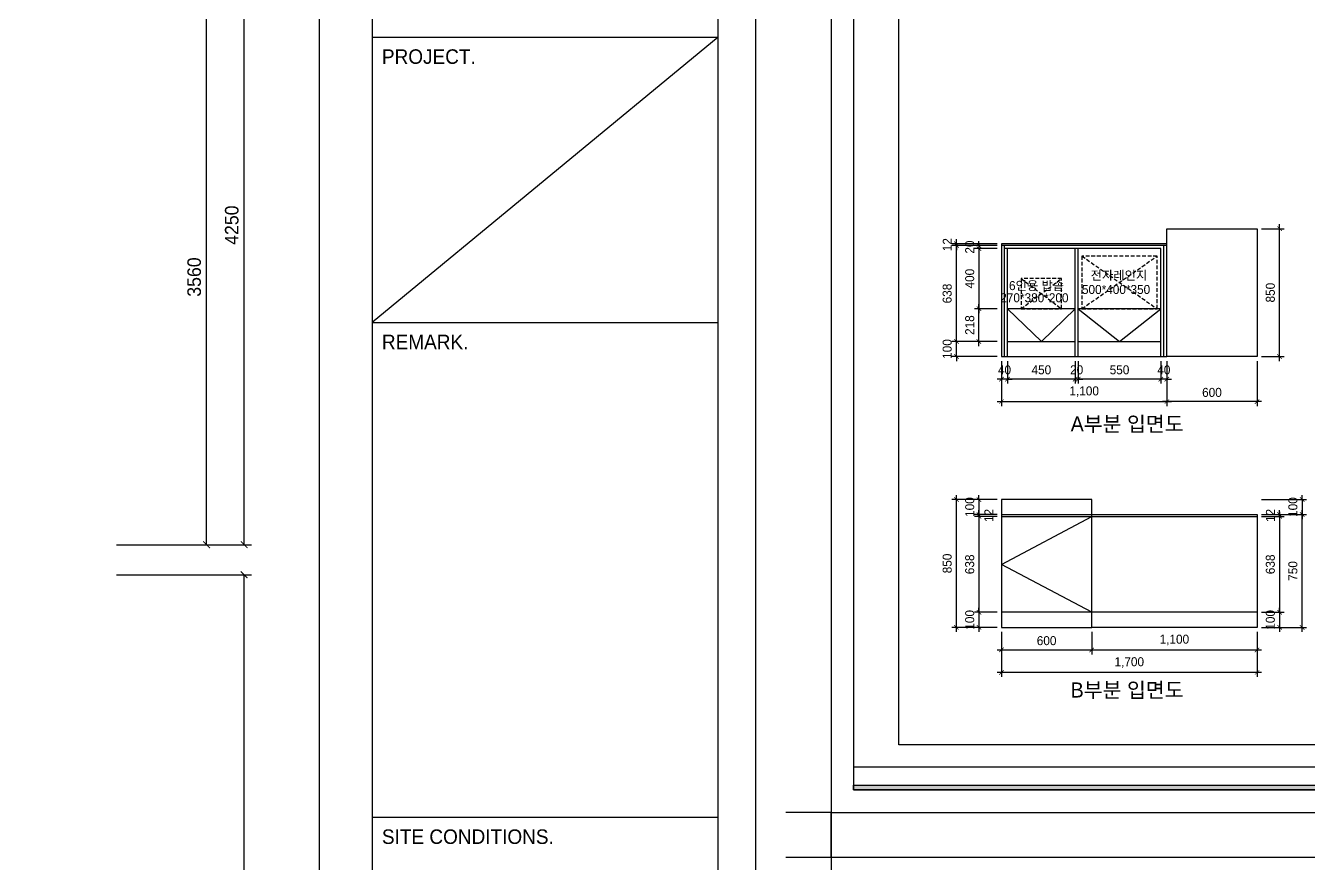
# Model space of a CAD drawing. Header units: inches. Extents: x 69359 to 144970, y -4972 to 56514.
# Drawn here: x 113811 to 122345, y 28142 to 33712 of the extents above; entities that cross this region are included whole.
import ezdxf
from ezdxf.enums import TextEntityAlignment as Align

# ---------------------------------------------------------------- set-up
doc = ezdxf.new("R2010")
doc.units = ezdxf.units.IN
doc.header["$LTSCALE"] = 50
doc.header["$MEASUREMENT"] = 0
doc.linetypes.add('DASHED', pattern=[0.75, 0.5, -0.25])
for name, color, linetype in [('0-ELC TEXT', 7, 'Continuous'), ('06-FUR', 6, 'Continuous'), ('07-DIM', 5, 'Continuous'), ('07-DIM WAL', 5, 'Continuous'), ('FORM(YOURNAME)-1', 1, 'Continuous'), ('FORM(YOURNAME)-11', 1, 'Continuous'), ('FUR', 8, 'DASHED')]:
    doc.layers.add(name, color=color, linetype=linetype)
doc.styles.add('HY 울릉도 L', font='')
doc.styles.add('YOURNAME', font='HY울릉도M.TTF')
doc.styles.add('코레일둥고', font='Korail_Round_Gothic_Medium.ttf')
doc.styles.get('HY 울릉도 L').set_extended_font_data('HY울릉도L')
doc.dimstyles.new('30', dxfattribs={"dimscale": 30, "dimtxt": 2, "dimasz": 1, "dimexe": 1, "dimexo": 1, "dimgap": 1, "dimtad": 1, "dimdec": 0, "dimrnd": 0.05, "dimdsep": 46, "dimlunit": 6, "dimtxsty": 'HY 울릉도 L', "dimblk": 'ARCHTICK', "dimcen": 2.5, "dimdle": 1, "dimclrd": 133, "dimclre": 133, "dimclrt": 30, "dimadec": 0, "dimazin": 0, "dimtfac": 1, "dimtdec": 0, "dimtix": 1, "dimtmove": 2, "dimatfit": 3, "dimldrblk": 'ARCHTICK', "dimfxl": 1, "dimlwd": -1, "dimlwe": -1, "dimarcsym": 0})
doc.dimstyles.new('YOURNAME-50', dxfattribs={"dimscale": 50, "dimtxt": 1.8, "dimasz": 0.9, "dimexe": 1, "dimexo": 3, "dimgap": 0.7, "dimtad": 1, "dimdec": 0, "dimzin": 0, "dimdsep": 46, "dimtxsty": 'YOURNAME', "dimblk": 'ARCHTICK', "dimcen": 0, "dimclrd": 1, "dimclre": 1, "dimclrt": 7, "dimadec": 0, "dimazin": 0, "dimtfac": 1, "dimtdec": 0, "dimtix": 1, "dimtmove": 2, "dimatfit": 3, "dimldrblk": 'ARCHTICK', "dimfxl": 1, "dimtolj": 1, "dimtzin": 0, "dimarcsym": 0})

# ---------------------------------------------------------------- blocks, each defined once
blk = doc.blocks.new('FORM-ELEVATION')
at = {"layer": 'FORM(YOURNAME)-11'}
h = blk.add_hatch(color=256, dxfattribs=at)
h.dxf.hatch_style = 1
h.paths.add_polyline_path([(-10309, 35708), (71691, 35708), (71691, 35508), (-10309, 35508)])
h.paths.add_polyline_path([(-10309, -21492), (71691, -21492), (71691, -21692), (-10309, -21692)])
at = {"layer": 'Defpoints', "color": 158}
for p, q in [((62481, 35508), (62481, -21492)), ((71691, 21686), (62481, 14097)), ((62481, -20692), (-10309, -20692))]:
    blk.add_line(p, q, dxfattribs=at)
at = {"layer": 'Defpoints', "color": 1}
for points in [[(-11309, 38708), (-11309, 36708), (-13309, 36708)], [(-11309, -24692), (-11309, -22692), (-13309, -22692)]]:
    blk.add_lwpolyline(points, dxfattribs=at)
at = {"layer": 'Defpoints', "color": 158}
for points in [[(-10309, -21692), (71691, -21692), (71691, 35708), (-10309, 35708)], [(-8309, 33708), (61071, 33708), (61071, -19692), (-8309, -19692)]]:
    blk.add_lwpolyline(points, close=True, dxfattribs=at)
at = {"layer": 'FORM(YOURNAME)-11', "color": 14}
for p, q in [((62481, 21686), (71691, 21686)), ((62481, 14097), (71691, 14097)), ((62481, 937), (71691, 937))]:
    blk.add_line(p, q, dxfattribs=at)
at = {"layer": 'FORM(YOURNAME)-11', "color": 250}
blk.add_lwpolyline([(-11309, -22692), (72691, -22692), (72691, 36708), (-11309, 36708)], close=True, dxfattribs=at)
at = {"layer": 'FORM(YOURNAME)-11'}
blk.add_lwpolyline([(-10309, -21492), (71691, -21492), (71691, -21692), (-10309, -21692)], close=True, dxfattribs=at)
at = {"layer": 'FORM(YOURNAME)-11', "color": 14, "style": 'YOURNAME'}
for s, height, p in [('PROJECT.', 386.1, (62739, 21172)), ('REMARK.', 386.1, (62739, 13582)), ('SITE CONDITIONS.', 386.14, (62739, 422))]:
    blk.add_text(s, height=height, dxfattribs=at).set_placement(p, align=Align.MIDDLE_LEFT)
at = {"layer": 'FORM(YOURNAME)-11', "color": 3, "style": 'YOURNAME'}
for tag, height, p in [('1', 450, (71041, -1219)), ('2', 450, (71041, -1863)), ('3', 450, (71041, -3150)), ('4', 450, (71041, -5081)), ('5', 515, (71041, -7398)), ('6', 515, (71041, -9650)), ('7', 515, (71041, -11903)), ('8', 515, (71041, -14155)), ('9', 515, (71041, -16408)), ('10', 515, (66791, -18596)), ('11', 515, (71041, -18660)), ('12', 515, (66791, -20848)), ('13', 515, (71041, -20848))]:
    blk.add_attdef(tag, text='', height=height, dxfattribs=at).set_placement(p, align=Align.MIDDLE_RIGHT)
blk = doc.blocks.new('_ArchTick')
at = {"color": 0, "linetype": 'ByBlock', "const_width": 0.15}
blk.add_lwpolyline([(-0.5, -0.5), (0.5, 0.5)], dxfattribs=at)
blk = doc.blocks.new('*D59')
at = {"layer": '07-DIM', "color": 1, "lineweight": -2, "transparency": 16777216}
for p, q in [((114414.8, 30060.5), (115314.8, 30060.5)), ((115264.8, 25420.5), (115264.8, 30060.5)), ((114414.8, 25420.5), (115314.8, 25420.5))]:
    blk.add_line(p, q, dxfattribs=at)
at = {"layer": 'Defpoints', "color": 0, "transparency": 16777216}
for p in [(114264.8, 30060.5), (115264.8, 30060.5), (114264.8, 25420.5)]:
    blk.add_point(p, dxfattribs=at)
at = {"layer": '07-DIM', "color": 1, "lineweight": -2, "transparency": 16777216, "xscale": 45, "yscale": 45, "zscale": 45}
for p, rotation in [((115264.8, 30060.5), 90), ((115264.8, 25420.5), 270)]:
    blk.add_blockref('_ArchTick', p, dxfattribs=dict(at, rotation=rotation))
at = {"layer": '07-DIM', "color": 7, "transparency": 16777216, "insert": (115182.9, 27740.5), "char_height": 90, "attachment_point": 5, "rotation": 90, "style": 'YOURNAME'}
blk.add_mtext('\\A1;4640', dxfattribs=at)
blk = doc.blocks.new('*D60')
at = {"layer": '07-DIM', "color": 1, "lineweight": -2, "transparency": 16777216}
for p, q in [((114414.8, 34510.5), (115314.8, 34510.5)), ((115264.8, 30260.5), (115264.8, 34510.5)), ((114414.8, 30260.5), (115314.8, 30260.5))]:
    blk.add_line(p, q, dxfattribs=at)
at = {"layer": 'Defpoints', "color": 0, "transparency": 16777216}
for p in [(114264.8, 34510.5), (115264.8, 34510.5), (114264.8, 30260.5)]:
    blk.add_point(p, dxfattribs=at)
at = {"layer": '07-DIM', "color": 1, "lineweight": -2, "transparency": 16777216, "xscale": 45, "yscale": 45, "zscale": 45}
for p, rotation in [((115264.8, 34510.5), 90), ((115264.8, 30260.5), 270)]:
    blk.add_blockref('_ArchTick', p, dxfattribs=dict(at, rotation=rotation))
at = {"layer": '07-DIM', "color": 7, "transparency": 16777216, "insert": (115183, 32385.5), "char_height": 90, "attachment_point": 5, "rotation": 90, "style": 'YOURNAME'}
blk.add_mtext('\\A1;4250', dxfattribs=at)
blk = doc.blocks.new('*D41')
at = {"layer": '07-DIM', "color": 1, "lineweight": -2, "transparency": 16777216}
for p, q in [((114414.8, 33820.2), (115064.8, 33820.2)), ((115014.8, 30260.5), (115014.8, 33820.2)), ((114414.8, 30260.5), (115064.8, 30260.5))]:
    blk.add_line(p, q, dxfattribs=at)
at = {"layer": 'Defpoints', "color": 0, "transparency": 16777216}
for p in [(114264.8, 33820.2), (115014.8, 33820.2), (114264.8, 30260.5)]:
    blk.add_point(p, dxfattribs=at)
at = {"layer": '07-DIM', "color": 1, "lineweight": -2, "transparency": 16777216, "xscale": 45, "yscale": 45, "zscale": 45}
for p, rotation in [((115014.8, 33820.2), 90), ((115014.8, 30260.5), 270)]:
    blk.add_blockref('_ArchTick', p, dxfattribs=dict(at, rotation=rotation))
at = {"layer": '07-DIM', "color": 7, "transparency": 16777216, "insert": (114932.9, 32040.4), "char_height": 90, "attachment_point": 5, "rotation": 90, "style": 'YOURNAME'}
blk.add_mtext('\\A1;3560', dxfattribs=at)
blk = doc.blocks.new('*D141')
at = {"layer": '07-DIM WAL', "color": 133, "transparency": 16777216}
for p, q in [((120273.9, 31611.9), (119973.9, 31611.9)), ((120003.9, 31611.9), (120003.9, 31641.9)), ((120003.9, 31511.9), (120003.9, 31611.9)), ((120273.9, 31511.9), (119973.9, 31511.9)), ((120003.9, 31511.9), (120003.9, 31481.9))]:
    blk.add_line(p, q, dxfattribs=at)
at = {"layer": 'Defpoints', "color": 0, "transparency": 16777216}
for p in [(120003.9, 31611.9), (120303.9, 31611.9), (120303.9, 31511.9)]:
    blk.add_point(p, dxfattribs=at)
at = {"layer": '07-DIM WAL', "color": 133, "transparency": 16777216, "xscale": 30, "yscale": 30, "zscale": 30}
for p, rotation in [((120003.9, 31611.9), 270), ((120003.9, 31511.9), 90)]:
    blk.add_blockref('_ArchTick', p, dxfattribs=dict(at, rotation=rotation))
at = {"layer": '07-DIM WAL', "color": 30, "transparency": 16777216, "insert": (119942.6, 31561.9), "char_height": 60, "attachment_point": 5, "rotation": 90, "style": 'HY 울릉도 L'}
blk.add_mtext('100', dxfattribs=at)
blk = doc.blocks.new('*D142')
at = {"layer": '07-DIM WAL', "color": 133, "transparency": 16777216}
for p, q in [((120003.9, 31581.9), (120003.9, 32279.9)), ((120273.9, 32249.9), (119973.9, 32249.9)), ((120273.9, 31611.9), (119973.9, 31611.9))]:
    blk.add_line(p, q, dxfattribs=at)
at = {"layer": 'Defpoints', "color": 0, "transparency": 16777216}
for p in [(120003.9, 32249.9), (120303.9, 32249.9), (120303.9, 31611.9)]:
    blk.add_point(p, dxfattribs=at)
at = {"layer": '07-DIM WAL', "color": 133, "transparency": 16777216, "xscale": 30, "yscale": 30, "zscale": 30}
for p, rotation in [((120003.9, 32249.9), 90), ((120003.9, 31611.9), 270)]:
    blk.add_blockref('_ArchTick', p, dxfattribs=dict(at, rotation=rotation))
at = {"layer": '07-DIM WAL', "color": 30, "transparency": 16777216, "insert": (119942.5, 31930.9), "char_height": 60, "attachment_point": 5, "rotation": 90, "style": 'HY 울릉도 L'}
blk.add_mtext('638', dxfattribs=at)
blk = doc.blocks.new('*D143')
at = {"layer": '07-DIM WAL', "color": 133, "transparency": 16777216}
for p, q in [((120273.9, 32261.9), (119973.9, 32261.9)), ((120003.9, 32261.9), (120003.9, 32291.9)), ((120003.9, 32249.9), (120003.9, 32261.9)), ((120273.9, 32249.9), (119973.9, 32249.9)), ((120003.9, 32249.9), (120003.9, 32219.9))]:
    blk.add_line(p, q, dxfattribs=at)
at = {"layer": 'Defpoints', "color": 0, "transparency": 16777216}
for p in [(120003.9, 32261.9), (120303.9, 32261.9), (120303.9, 32249.9)]:
    blk.add_point(p, dxfattribs=at)
at = {"layer": '07-DIM WAL', "color": 133, "transparency": 16777216, "xscale": 30, "yscale": 30, "zscale": 30}
for p, rotation in [((120003.9, 32261.9), 270), ((120003.9, 32249.9), 90)]:
    blk.add_blockref('_ArchTick', p, dxfattribs=dict(at, rotation=rotation))
at = {"layer": '07-DIM WAL', "color": 30, "transparency": 16777216, "insert": (119943.2, 32255.9), "char_height": 60, "attachment_point": 5, "rotation": 90, "style": 'HY 울릉도 L'}
blk.add_mtext('12', dxfattribs=at)
blk = doc.blocks.new('*D144')
at = {"layer": '07-DIM WAL', "color": 133, "transparency": 16777216}
for p, q in [((120153.9, 32249.9), (120153.9, 32279.9)), ((120273.9, 32249.9), (120123.9, 32249.9)), ((120273.9, 32229.9), (120123.9, 32229.9)), ((120153.9, 32249.9), (120153.9, 32229.9)), ((120153.9, 32229.9), (120153.9, 32199.9))]:
    blk.add_line(p, q, dxfattribs=at)
at = {"layer": 'Defpoints', "color": 0, "transparency": 16777216}
for p in [(120153.9, 32229.9), (120303.9, 32249.9), (120303.9, 32229.9)]:
    blk.add_point(p, dxfattribs=at)
at = {"layer": '07-DIM WAL', "color": 133, "transparency": 16777216, "xscale": 30, "yscale": 30, "zscale": 30}
for p, rotation in [((120153.9, 32249.9), 270), ((120153.9, 32229.9), 90)]:
    blk.add_blockref('_ArchTick', p, dxfattribs=dict(at, rotation=rotation))
at = {"layer": '07-DIM WAL', "color": 30, "transparency": 16777216, "insert": (120092.6, 32239.9), "char_height": 60, "attachment_point": 5, "rotation": 90, "style": 'HY 울릉도 L'}
blk.add_mtext('20', dxfattribs=at)
blk = doc.blocks.new('*D145')
at = {"layer": '07-DIM WAL', "color": 133, "transparency": 16777216}
for p, q in [((120153.9, 32259.9), (120153.9, 31799.9)), ((120273.9, 32229.9), (120123.9, 32229.9)), ((120273.9, 31829.9), (120123.9, 31829.9))]:
    blk.add_line(p, q, dxfattribs=at)
at = {"layer": 'Defpoints', "color": 0, "transparency": 16777216}
for p in [(120303.9, 32229.9), (120153.9, 31829.9), (120303.9, 31829.9)]:
    blk.add_point(p, dxfattribs=at)
at = {"layer": '07-DIM WAL', "color": 133, "transparency": 16777216, "xscale": 30, "yscale": 30, "zscale": 30}
for p, rotation in [((120153.9, 32229.9), 90), ((120153.9, 31829.9), 270)]:
    blk.add_blockref('_ArchTick', p, dxfattribs=dict(at, rotation=rotation))
at = {"layer": '07-DIM WAL', "color": 30, "transparency": 16777216, "insert": (120092.6, 32029.9), "char_height": 60, "attachment_point": 5, "rotation": 90, "style": 'HY 울릉도 L'}
blk.add_mtext('400', dxfattribs=at)
blk = doc.blocks.new('*D146')
at = {"layer": '07-DIM WAL', "color": 133, "transparency": 16777216}
for p, q in [((120153.9, 31581.9), (120153.9, 31859.9)), ((120273.9, 31829.9), (120123.9, 31829.9)), ((120273.9, 31611.9), (120123.9, 31611.9))]:
    blk.add_line(p, q, dxfattribs=at)
at = {"layer": 'Defpoints', "color": 0, "transparency": 16777216}
for p in [(120153.9, 31829.9), (120303.9, 31829.9), (120303.9, 31611.9)]:
    blk.add_point(p, dxfattribs=at)
at = {"layer": '07-DIM WAL', "color": 133, "transparency": 16777216, "xscale": 30, "yscale": 30, "zscale": 30}
for p, rotation in [((120153.9, 31829.9), 90), ((120153.9, 31611.9), 270)]:
    blk.add_blockref('_ArchTick', p, dxfattribs=dict(at, rotation=rotation))
at = {"layer": '07-DIM WAL', "color": 30, "transparency": 16777216, "insert": (120092.6, 31720.9), "char_height": 60, "attachment_point": 5, "rotation": 90, "style": 'HY 울릉도 L'}
blk.add_mtext('218', dxfattribs=at)
blk = doc.blocks.new('*D147')
at = {"layer": '07-DIM WAL', "color": 133, "transparency": 16777216}
for p, q in [((120303.9, 31481.9), (120303.9, 31181.9)), ((121403.9, 31481.9), (121403.9, 31181.9)), ((120273.9, 31211.9), (121433.9, 31211.9))]:
    blk.add_line(p, q, dxfattribs=at)
at = {"layer": 'Defpoints', "color": 0, "transparency": 16777216}
for p in [(120303.9, 31511.9), (121403.9, 31511.9), (121403.9, 31211.9)]:
    blk.add_point(p, dxfattribs=at)
at = {"layer": '07-DIM WAL', "color": 133, "transparency": 16777216, "xscale": 30, "yscale": 30, "zscale": 30, "rotation": 180}
blk.add_blockref('_ArchTick', (120303.9, 31211.9), dxfattribs=at)
at = {"layer": '07-DIM WAL', "color": 133, "transparency": 16777216, "xscale": 30, "yscale": 30, "zscale": 30}
blk.add_blockref('_ArchTick', (121403.9, 31211.9), dxfattribs=at)
at = {"layer": '07-DIM WAL', "color": 30, "transparency": 16777216, "insert": (120853.9, 31277.8), "char_height": 60, "attachment_point": 5, "style": 'HY 울릉도 L'}
blk.add_mtext('1,100', dxfattribs=at)
blk = doc.blocks.new('*D148')
at = {"layer": '07-DIM WAL', "color": 133, "transparency": 16777216}
for p, q in [((121403.9, 31481.9), (121403.9, 31181.9)), ((122003.9, 31481.9), (122003.9, 31181.9)), ((122033.9, 31211.9), (121373.9, 31211.9))]:
    blk.add_line(p, q, dxfattribs=at)
at = {"layer": 'Defpoints', "color": 0, "transparency": 16777216}
for p in [(121403.9, 31511.9), (122003.9, 31511.9), (121403.9, 31211.9)]:
    blk.add_point(p, dxfattribs=at)
at = {"layer": '07-DIM WAL', "color": 133, "transparency": 16777216, "xscale": 30, "yscale": 30, "zscale": 30, "rotation": 180}
blk.add_blockref('_ArchTick', (121403.9, 31211.9), dxfattribs=at)
at = {"layer": '07-DIM WAL', "color": 133, "transparency": 16777216, "xscale": 30, "yscale": 30, "zscale": 30}
blk.add_blockref('_ArchTick', (122003.9, 31211.9), dxfattribs=at)
at = {"layer": '07-DIM WAL', "color": 30, "transparency": 16777216, "insert": (121703.9, 31273.1), "char_height": 60, "attachment_point": 5, "style": 'HY 울릉도 L'}
blk.add_mtext('600', dxfattribs=at)
blk = doc.blocks.new('*D149')
at = {"layer": '07-DIM WAL', "color": 133, "transparency": 16777216}
for p, q in [((121363.9, 31481.9), (121363.9, 31331.9)), ((121403.9, 31481.9), (121403.9, 31331.9)), ((121363.9, 31361.9), (121333.9, 31361.9)), ((121403.9, 31361.9), (121363.9, 31361.9)), ((121403.9, 31361.9), (121433.9, 31361.9))]:
    blk.add_line(p, q, dxfattribs=at)
at = {"layer": 'Defpoints', "color": 0, "transparency": 16777216}
for p in [(121363.9, 31511.9), (121403.9, 31511.9), (121363.9, 31361.9)]:
    blk.add_point(p, dxfattribs=at)
at = {"layer": '07-DIM WAL', "color": 133, "transparency": 16777216, "xscale": 30, "yscale": 30, "zscale": 30}
blk.add_blockref('_ArchTick', (121363.9, 31361.9), dxfattribs=at)
at = {"layer": '07-DIM WAL', "color": 133, "transparency": 16777216, "xscale": 30, "yscale": 30, "zscale": 30, "rotation": 180}
blk.add_blockref('_ArchTick', (121403.9, 31361.9), dxfattribs=at)
at = {"layer": '07-DIM WAL', "color": 30, "transparency": 16777216, "insert": (121383.9, 31423.1), "char_height": 60, "attachment_point": 5, "style": 'HY 울릉도 L'}
blk.add_mtext('40', dxfattribs=at)
blk = doc.blocks.new('*D150')
at = {"layer": '07-DIM WAL', "color": 133, "transparency": 16777216}
for p, q in [((120813.9, 31481.9), (120813.9, 31331.9)), ((121363.9, 31481.9), (121363.9, 31331.9)), ((121393.9, 31361.9), (120783.9, 31361.9))]:
    blk.add_line(p, q, dxfattribs=at)
at = {"layer": 'Defpoints', "color": 0, "transparency": 16777216}
for p in [(120813.9, 31511.9), (121363.9, 31511.9), (120813.9, 31361.9)]:
    blk.add_point(p, dxfattribs=at)
at = {"layer": '07-DIM WAL', "color": 133, "transparency": 16777216, "xscale": 30, "yscale": 30, "zscale": 30, "rotation": 180}
blk.add_blockref('_ArchTick', (120813.9, 31361.9), dxfattribs=at)
at = {"layer": '07-DIM WAL', "color": 133, "transparency": 16777216, "xscale": 30, "yscale": 30, "zscale": 30}
blk.add_blockref('_ArchTick', (121363.9, 31361.9), dxfattribs=at)
at = {"layer": '07-DIM WAL', "color": 30, "transparency": 16777216, "insert": (121088.9, 31423.2), "char_height": 60, "attachment_point": 5, "style": 'HY 울릉도 L'}
blk.add_mtext('550', dxfattribs=at)
blk = doc.blocks.new('*D151')
at = {"layer": '07-DIM WAL', "color": 133, "transparency": 16777216}
for p, q in [((120793.9, 31481.9), (120793.9, 31331.9)), ((120813.9, 31481.9), (120813.9, 31331.9)), ((120793.9, 31361.9), (120763.9, 31361.9)), ((120813.9, 31361.9), (120793.9, 31361.9)), ((120813.9, 31361.9), (120843.9, 31361.9))]:
    blk.add_line(p, q, dxfattribs=at)
at = {"layer": 'Defpoints', "color": 0, "transparency": 16777216}
for p in [(120793.9, 31511.9), (120813.9, 31511.9), (120793.9, 31361.9)]:
    blk.add_point(p, dxfattribs=at)
at = {"layer": '07-DIM WAL', "color": 133, "transparency": 16777216, "xscale": 30, "yscale": 30, "zscale": 30}
blk.add_blockref('_ArchTick', (120793.9, 31361.9), dxfattribs=at)
at = {"layer": '07-DIM WAL', "color": 133, "transparency": 16777216, "xscale": 30, "yscale": 30, "zscale": 30, "rotation": 180}
blk.add_blockref('_ArchTick', (120813.9, 31361.9), dxfattribs=at)
at = {"layer": '07-DIM WAL', "color": 30, "transparency": 16777216, "insert": (120803.9, 31423.1), "char_height": 60, "attachment_point": 5, "style": 'HY 울릉도 L'}
blk.add_mtext('20', dxfattribs=at)
blk = doc.blocks.new('*D152')
at = {"layer": '07-DIM WAL', "color": 133, "transparency": 16777216}
for p, q in [((120343.9, 31481.9), (120343.9, 31331.9)), ((120793.9, 31481.9), (120793.9, 31331.9)), ((120823.9, 31361.9), (120313.9, 31361.9))]:
    blk.add_line(p, q, dxfattribs=at)
at = {"layer": 'Defpoints', "color": 0, "transparency": 16777216}
for p in [(120343.9, 31511.9), (120793.9, 31511.9), (120343.9, 31361.9)]:
    blk.add_point(p, dxfattribs=at)
at = {"layer": '07-DIM WAL', "color": 133, "transparency": 16777216, "xscale": 30, "yscale": 30, "zscale": 30, "rotation": 180}
blk.add_blockref('_ArchTick', (120343.9, 31361.9), dxfattribs=at)
at = {"layer": '07-DIM WAL', "color": 133, "transparency": 16777216, "xscale": 30, "yscale": 30, "zscale": 30}
blk.add_blockref('_ArchTick', (120793.9, 31361.9), dxfattribs=at)
at = {"layer": '07-DIM WAL', "color": 30, "transparency": 16777216, "insert": (120568.9, 31423.2), "char_height": 60, "attachment_point": 5, "style": 'HY 울릉도 L'}
blk.add_mtext('450', dxfattribs=at)
blk = doc.blocks.new('*D153')
at = {"layer": '07-DIM WAL', "color": 133, "transparency": 16777216}
for p, q in [((120303.9, 31481.9), (120303.9, 31331.9)), ((120343.9, 31481.9), (120343.9, 31331.9)), ((120303.9, 31361.9), (120273.9, 31361.9)), ((120343.9, 31361.9), (120303.9, 31361.9)), ((120343.9, 31361.9), (120373.9, 31361.9))]:
    blk.add_line(p, q, dxfattribs=at)
at = {"layer": 'Defpoints', "color": 0, "transparency": 16777216}
for p in [(120303.9, 31511.9), (120343.9, 31511.9), (120303.9, 31361.9)]:
    blk.add_point(p, dxfattribs=at)
at = {"layer": '07-DIM WAL', "color": 133, "transparency": 16777216, "xscale": 30, "yscale": 30, "zscale": 30}
blk.add_blockref('_ArchTick', (120303.9, 31361.9), dxfattribs=at)
at = {"layer": '07-DIM WAL', "color": 133, "transparency": 16777216, "xscale": 30, "yscale": 30, "zscale": 30, "rotation": 180}
blk.add_blockref('_ArchTick', (120343.9, 31361.9), dxfattribs=at)
at = {"layer": '07-DIM WAL', "color": 30, "transparency": 16777216, "insert": (120323.9, 31423.1), "char_height": 60, "attachment_point": 5, "style": 'HY 울릉도 L'}
blk.add_mtext('40', dxfattribs=at)
blk = doc.blocks.new('*D154')
at = {"layer": '07-DIM WAL', "color": 133, "transparency": 16777216}
for p, q in [((122033.9, 32361.9), (122183.9, 32361.9)), ((122153.9, 31481.9), (122153.9, 32391.9)), ((122033.9, 31511.9), (122183.9, 31511.9))]:
    blk.add_line(p, q, dxfattribs=at)
at = {"layer": 'Defpoints', "color": 0, "transparency": 16777216}
for p in [(122003.9, 32361.9), (122153.9, 32361.9), (122003.9, 31511.9)]:
    blk.add_point(p, dxfattribs=at)
at = {"layer": '07-DIM WAL', "color": 133, "transparency": 16777216, "xscale": 30, "yscale": 30, "zscale": 30}
for p, rotation in [((122153.9, 32361.9), 90), ((122153.9, 31511.9), 270)]:
    blk.add_blockref('_ArchTick', p, dxfattribs=dict(at, rotation=rotation))
at = {"layer": '07-DIM WAL', "color": 30, "transparency": 16777216, "insert": (122092.6, 31936.9), "char_height": 60, "attachment_point": 5, "rotation": 90, "style": 'HY 울릉도 L'}
blk.add_mtext('850', dxfattribs=at)
blk = doc.blocks.new('*D209')
at = {"layer": '07-DIM WAL', "color": 133, "transparency": 16777216}
for p, q in [((120303.9, 29680.9), (120303.9, 29380.9)), ((122003.9, 29680.9), (122003.9, 29380.9)), ((122033.9, 29410.9), (120273.9, 29410.9))]:
    blk.add_line(p, q, dxfattribs=at)
at = {"layer": 'Defpoints', "color": 0, "transparency": 16777216}
for p in [(120303.9, 29710.9), (122003.9, 29710.9), (120303.9, 29410.9)]:
    blk.add_point(p, dxfattribs=at)
at = {"layer": '07-DIM WAL', "color": 133, "transparency": 16777216, "xscale": 30, "yscale": 30, "zscale": 30, "rotation": 180}
blk.add_blockref('_ArchTick', (120303.9, 29410.9), dxfattribs=at)
at = {"layer": '07-DIM WAL', "color": 133, "transparency": 16777216, "xscale": 30, "yscale": 30, "zscale": 30}
blk.add_blockref('_ArchTick', (122003.9, 29410.9), dxfattribs=at)
at = {"layer": '07-DIM WAL', "color": 30, "transparency": 16777216, "insert": (121153.9, 29476.8), "char_height": 60, "attachment_point": 5, "style": 'HY 울릉도 L'}
blk.add_mtext('1,700', dxfattribs=at)
blk = doc.blocks.new('*D210')
at = {"layer": '07-DIM WAL', "color": 133, "transparency": 16777216}
for p, q in [((120303.9, 29680.9), (120303.9, 29530.9)), ((120903.9, 29680.9), (120903.9, 29530.9)), ((120273.9, 29560.9), (120933.9, 29560.9))]:
    blk.add_line(p, q, dxfattribs=at)
at = {"layer": 'Defpoints', "color": 0, "transparency": 16777216}
for p in [(120303.9, 29710.9), (120903.9, 29710.9), (120903.9, 29560.9)]:
    blk.add_point(p, dxfattribs=at)
at = {"layer": '07-DIM WAL', "color": 133, "transparency": 16777216, "xscale": 30, "yscale": 30, "zscale": 30, "rotation": 180}
blk.add_blockref('_ArchTick', (120303.9, 29560.9), dxfattribs=at)
at = {"layer": '07-DIM WAL', "color": 133, "transparency": 16777216, "xscale": 30, "yscale": 30, "zscale": 30}
blk.add_blockref('_ArchTick', (120903.9, 29560.9), dxfattribs=at)
at = {"layer": '07-DIM WAL', "color": 30, "transparency": 16777216, "insert": (120603.9, 29622.2), "char_height": 60, "attachment_point": 5, "style": 'HY 울릉도 L'}
blk.add_mtext('600', dxfattribs=at)
blk = doc.blocks.new('*D211')
at = {"layer": '07-DIM WAL', "color": 133, "transparency": 16777216}
for p, q in [((120903.9, 29680.9), (120903.9, 29530.9)), ((122003.9, 29680.9), (122003.9, 29530.9)), ((120873.9, 29560.9), (122033.9, 29560.9))]:
    blk.add_line(p, q, dxfattribs=at)
at = {"layer": 'Defpoints', "color": 0, "transparency": 16777216}
for p in [(120903.9, 29710.9), (122003.9, 29710.9), (122003.9, 29560.9)]:
    blk.add_point(p, dxfattribs=at)
at = {"layer": '07-DIM WAL', "color": 133, "transparency": 16777216, "xscale": 30, "yscale": 30, "zscale": 30, "rotation": 180}
blk.add_blockref('_ArchTick', (120903.9, 29560.9), dxfattribs=at)
at = {"layer": '07-DIM WAL', "color": 133, "transparency": 16777216, "xscale": 30, "yscale": 30, "zscale": 30}
blk.add_blockref('_ArchTick', (122003.9, 29560.9), dxfattribs=at)
at = {"layer": '07-DIM WAL', "color": 30, "transparency": 16777216, "insert": (121453.9, 29626.8), "char_height": 60, "attachment_point": 5, "style": 'HY 울릉도 L'}
blk.add_mtext('1,100', dxfattribs=at)
blk = doc.blocks.new('*D212')
at = {"layer": '07-DIM WAL', "color": 133, "transparency": 16777216}
for p, q in [((122303.9, 29680.9), (122303.9, 30490.9)), ((122033.9, 30460.9), (122333.9, 30460.9)), ((122033.9, 29710.9), (122333.9, 29710.9))]:
    blk.add_line(p, q, dxfattribs=at)
at = {"layer": 'Defpoints', "color": 0, "transparency": 16777216}
for p in [(122003.9, 30460.9), (122303.9, 30460.9), (122003.9, 29710.9)]:
    blk.add_point(p, dxfattribs=at)
at = {"layer": '07-DIM WAL', "color": 133, "transparency": 16777216, "xscale": 30, "yscale": 30, "zscale": 30}
for p, rotation in [((122303.9, 30460.9), 90), ((122303.9, 29710.9), 270)]:
    blk.add_blockref('_ArchTick', p, dxfattribs=dict(at, rotation=rotation))
at = {"layer": '07-DIM WAL', "color": 30, "transparency": 16777216, "insert": (122242.6, 30085.9), "char_height": 60, "attachment_point": 5, "rotation": 90, "style": 'HY 울릉도 L'}
blk.add_mtext('750', dxfattribs=at)
blk = doc.blocks.new('*D213')
at = {"layer": '07-DIM WAL', "color": 133, "transparency": 16777216}
for p, q in [((122033.9, 30560.9), (122333.9, 30560.9)), ((122303.9, 30560.9), (122303.9, 30590.9)), ((122303.9, 30560.9), (122303.9, 30460.9)), ((122033.9, 30460.9), (122333.9, 30460.9)), ((122303.9, 30460.9), (122303.9, 30430.9))]:
    blk.add_line(p, q, dxfattribs=at)
at = {"layer": 'Defpoints', "color": 0, "transparency": 16777216}
for p in [(122003.9, 30560.9), (122003.9, 30460.9), (122303.9, 30460.9)]:
    blk.add_point(p, dxfattribs=at)
at = {"layer": '07-DIM WAL', "color": 133, "transparency": 16777216, "xscale": 30, "yscale": 30, "zscale": 30}
for p, rotation in [((122303.9, 30560.9), 270), ((122303.9, 30460.9), 90)]:
    blk.add_blockref('_ArchTick', p, dxfattribs=dict(at, rotation=rotation))
at = {"layer": '07-DIM WAL', "color": 30, "transparency": 16777216, "insert": (122242.6, 30510.9), "char_height": 60, "attachment_point": 5, "rotation": 90, "style": 'HY 울릉도 L'}
blk.add_mtext('100', dxfattribs=at)
blk = doc.blocks.new('*D214')
at = {"layer": '07-DIM WAL', "color": 133, "transparency": 16777216}
for p, q in [((122153.9, 30460.9), (122153.9, 30490.9)), ((122033.9, 30460.9), (122183.9, 30460.9)), ((122033.9, 30448.9), (122183.9, 30448.9)), ((122153.9, 30460.9), (122153.9, 30448.9)), ((122153.9, 30448.9), (122153.9, 30418.9))]:
    blk.add_line(p, q, dxfattribs=at)
at = {"layer": 'Defpoints', "color": 0, "transparency": 16777216}
for p in [(122003.9, 30460.9), (122003.9, 30448.9), (122153.9, 30448.9)]:
    blk.add_point(p, dxfattribs=at)
at = {"layer": '07-DIM WAL', "color": 133, "transparency": 16777216, "xscale": 30, "yscale": 30, "zscale": 30}
for p, rotation in [((122153.9, 30460.9), 270), ((122153.9, 30448.9), 90)]:
    blk.add_blockref('_ArchTick', p, dxfattribs=dict(at, rotation=rotation))
at = {"layer": '07-DIM WAL', "color": 30, "transparency": 16777216, "insert": (122093.2, 30454.9), "char_height": 60, "attachment_point": 5, "rotation": 90, "style": 'HY 울릉도 L'}
blk.add_mtext('12', dxfattribs=at)
blk = doc.blocks.new('*D215')
at = {"layer": '07-DIM WAL', "color": 133, "transparency": 16777216}
for p, q in [((122153.9, 30478.9), (122153.9, 29780.9)), ((122033.9, 30448.9), (122183.9, 30448.9)), ((122033.9, 29810.9), (122183.9, 29810.9))]:
    blk.add_line(p, q, dxfattribs=at)
at = {"layer": 'Defpoints', "color": 0, "transparency": 16777216}
for p in [(122003.9, 30448.9), (122003.9, 29810.9), (122153.9, 29810.9)]:
    blk.add_point(p, dxfattribs=at)
at = {"layer": '07-DIM WAL', "color": 133, "transparency": 16777216, "xscale": 30, "yscale": 30, "zscale": 30}
for p, rotation in [((122153.9, 30448.9), 90), ((122153.9, 29810.9), 270)]:
    blk.add_blockref('_ArchTick', p, dxfattribs=dict(at, rotation=rotation))
at = {"layer": '07-DIM WAL', "color": 30, "transparency": 16777216, "insert": (122092.5, 30129.9), "char_height": 60, "attachment_point": 5, "rotation": 90, "style": 'HY 울릉도 L'}
blk.add_mtext('638', dxfattribs=at)
blk = doc.blocks.new('*D216')
at = {"layer": '07-DIM WAL', "color": 133, "transparency": 16777216}
for p, q in [((122033.9, 29810.9), (122183.9, 29810.9)), ((122153.9, 29810.9), (122153.9, 29840.9)), ((122153.9, 29810.9), (122153.9, 29710.9)), ((122033.9, 29710.9), (122183.9, 29710.9)), ((122153.9, 29710.9), (122153.9, 29680.9))]:
    blk.add_line(p, q, dxfattribs=at)
at = {"layer": 'Defpoints', "color": 0, "transparency": 16777216}
for p in [(122003.9, 29810.9), (122003.9, 29710.9), (122153.9, 29710.9)]:
    blk.add_point(p, dxfattribs=at)
at = {"layer": '07-DIM WAL', "color": 133, "transparency": 16777216, "xscale": 30, "yscale": 30, "zscale": 30}
for p, rotation in [((122153.9, 29810.9), 270), ((122153.9, 29710.9), 90)]:
    blk.add_blockref('_ArchTick', p, dxfattribs=dict(at, rotation=rotation))
at = {"layer": '07-DIM WAL', "color": 30, "transparency": 16777216, "insert": (122092.6, 29760.9), "char_height": 60, "attachment_point": 5, "rotation": 90, "style": 'HY 울릉도 L'}
blk.add_mtext('100', dxfattribs=at)
blk = doc.blocks.new('*D217')
at = {"layer": '07-DIM WAL', "color": 133, "transparency": 16777216}
for p, q in [((120273.9, 30560.9), (119973.9, 30560.9)), ((120003.9, 29680.9), (120003.9, 30590.9)), ((120273.9, 29710.9), (119973.9, 29710.9))]:
    blk.add_line(p, q, dxfattribs=at)
at = {"layer": 'Defpoints', "color": 0, "transparency": 16777216}
for p in [(120003.9, 30560.9), (120303.9, 30560.9), (120303.9, 29710.9)]:
    blk.add_point(p, dxfattribs=at)
at = {"layer": '07-DIM WAL', "color": 133, "transparency": 16777216, "xscale": 30, "yscale": 30, "zscale": 30}
for p, rotation in [((120003.9, 30560.9), 90), ((120003.9, 29710.9), 270)]:
    blk.add_blockref('_ArchTick', p, dxfattribs=dict(at, rotation=rotation))
at = {"layer": '07-DIM WAL', "color": 30, "transparency": 16777216, "insert": (119942.6, 30135.9), "char_height": 60, "attachment_point": 5, "rotation": 90, "style": 'HY 울릉도 L'}
blk.add_mtext('850', dxfattribs=at)
blk = doc.blocks.new('*D218')
at = {"layer": '07-DIM WAL', "color": 133, "transparency": 16777216}
for p, q in [((120273.9, 30560.9), (120123.9, 30560.9)), ((120153.9, 30560.9), (120153.9, 30590.9)), ((120153.9, 30560.9), (120153.9, 30460.9)), ((120273.9, 30460.9), (120123.9, 30460.9)), ((120153.9, 30460.9), (120153.9, 30430.9))]:
    blk.add_line(p, q, dxfattribs=at)
at = {"layer": 'Defpoints', "color": 0, "transparency": 16777216}
for p in [(120303.9, 30560.9), (120153.9, 30460.9), (120303.9, 30460.9)]:
    blk.add_point(p, dxfattribs=at)
at = {"layer": '07-DIM WAL', "color": 133, "transparency": 16777216, "xscale": 30, "yscale": 30, "zscale": 30}
for p, rotation in [((120153.9, 30560.9), 270), ((120153.9, 30460.9), 90)]:
    blk.add_blockref('_ArchTick', p, dxfattribs=dict(at, rotation=rotation))
at = {"layer": '07-DIM WAL', "color": 30, "transparency": 16777216, "insert": (120092.6, 30510.9), "char_height": 60, "attachment_point": 5, "rotation": 90, "style": 'HY 울릉도 L'}
blk.add_mtext('100', dxfattribs=at)
blk = doc.blocks.new('*D220')
at = {"layer": '07-DIM WAL', "color": 133, "transparency": 16777216}
for p, q in [((120153.9, 30460.9), (120153.9, 30490.9)), ((120273.9, 30460.9), (120123.9, 30460.9)), ((120273.9, 30448.9), (120123.9, 30448.9)), ((120153.9, 30460.9), (120153.9, 30448.9)), ((120153.9, 30448.9), (120153.9, 30418.9))]:
    blk.add_line(p, q, dxfattribs=at)
at = {"layer": 'Defpoints', "color": 0, "transparency": 16777216}
for p in [(120153.9, 30448.9), (120303.9, 30460.9), (120303.9, 30448.9)]:
    blk.add_point(p, dxfattribs=at)
at = {"layer": '07-DIM WAL', "color": 133, "transparency": 16777216, "xscale": 30, "yscale": 30, "zscale": 30}
for p, rotation in [((120153.9, 30460.9), 270), ((120153.9, 30448.9), 90)]:
    blk.add_blockref('_ArchTick', p, dxfattribs=dict(at, rotation=rotation))
at = {"layer": '07-DIM WAL', "color": 30, "transparency": 16777216, "insert": (120219.7, 30454.9), "char_height": 60, "attachment_point": 5, "rotation": 90, "style": 'HY 울릉도 L'}
blk.add_mtext('12', dxfattribs=at)
blk = doc.blocks.new('*D221')
at = {"layer": '07-DIM WAL', "color": 133, "transparency": 16777216}
for p, q in [((120153.9, 30478.9), (120153.9, 29780.9)), ((120273.9, 30448.9), (120123.9, 30448.9)), ((120273.9, 29810.9), (120123.9, 29810.9))]:
    blk.add_line(p, q, dxfattribs=at)
at = {"layer": 'Defpoints', "color": 0, "transparency": 16777216}
for p in [(120303.9, 30448.9), (120153.9, 29810.9), (120303.9, 29810.9)]:
    blk.add_point(p, dxfattribs=at)
at = {"layer": '07-DIM WAL', "color": 133, "transparency": 16777216, "xscale": 30, "yscale": 30, "zscale": 30}
for p, rotation in [((120153.9, 30448.9), 90), ((120153.9, 29810.9), 270)]:
    blk.add_blockref('_ArchTick', p, dxfattribs=dict(at, rotation=rotation))
at = {"layer": '07-DIM WAL', "color": 30, "transparency": 16777216, "insert": (120092.5, 30129.9), "char_height": 60, "attachment_point": 5, "rotation": 90, "style": 'HY 울릉도 L'}
blk.add_mtext('638', dxfattribs=at)
blk = doc.blocks.new('*D219')
at = {"layer": '07-DIM WAL', "color": 133, "transparency": 16777216}
for p, q in [((120273.9, 29810.9), (120123.9, 29810.9)), ((120153.9, 29810.9), (120153.9, 29840.9)), ((120153.9, 29810.9), (120153.9, 29710.9)), ((120273.9, 29710.9), (120123.9, 29710.9)), ((120153.9, 29710.9), (120153.9, 29680.9))]:
    blk.add_line(p, q, dxfattribs=at)
at = {"layer": 'Defpoints', "color": 0, "transparency": 16777216}
for p in [(120303.9, 29810.9), (120153.9, 29710.9), (120303.9, 29710.9)]:
    blk.add_point(p, dxfattribs=at)
at = {"layer": '07-DIM WAL', "color": 133, "transparency": 16777216, "xscale": 30, "yscale": 30, "zscale": 30}
for p, rotation in [((120153.9, 29810.9), 270), ((120153.9, 29710.9), 90)]:
    blk.add_blockref('_ArchTick', p, dxfattribs=dict(at, rotation=rotation))
at = {"layer": '07-DIM WAL', "color": 30, "transparency": 16777216, "insert": (120092.6, 29760.9), "char_height": 60, "attachment_point": 5, "rotation": 90, "style": 'HY 울릉도 L'}
blk.add_mtext('100', dxfattribs=at)

msp = doc.modelspace()

# ---------------------------------------------------------------- linework, layer by layer
at = {"layer": '06-FUR'}
for p, q in [((121403.9, 32249.9), (120303.9, 32249.9)), ((120323.9, 31511.9), (120323.9, 32249.9)), ((121363.9, 32229.9), (120323.9, 32229.9)), ((120343.9, 31511.9), (120343.9, 32229.9)), ((120793.9, 31511.9), (120793.9, 32229.9)), ((120813.9, 31511.9), (120813.9, 32229.9)), ((121363.9, 31511.9), (121363.9, 32229.9)), ((121383.9, 31511.9), (121383.9, 32249.9)), ((120793.9, 31829.9), (120343.9, 31829.9)), ((121363.9, 31829.9), (120813.9, 31829.9)), ((120343.9, 31611.9), (120793.9, 31611.9)), ((120813.9, 31611.9), (121363.9, 31611.9)), ((120303.9, 30460.9), (122003.9, 30460.9)), ((120303.9, 30448.9), (122003.9, 30448.9)), ((122003.9, 29810.9), (120303.9, 29810.9))]:
    msp.add_line(p, q, dxfattribs=at)
for points in [[(121403.9, 31511.9), (121403.9, 32361.9), (122003.9, 32361.9), (122003.9, 31511.9)], [(120303.9, 32261.9), (120303.9, 31511.9), (121403.9, 31511.9), (121403.9, 32261.9)], [(120903.9, 29710.9), (120903.9, 30560.9), (120303.9, 30560.9), (120303.9, 29710.9)], [(122003.9, 30460.9), (122003.9, 29710.9), (120903.9, 29710.9), (120903.9, 30460.9)]]:
    msp.add_lwpolyline(points, close=True, dxfattribs=at)
at = {"layer": '06-FUR', "color": 1}
for points in [[(120343.9, 31829.9), (120568.9, 31611.9), (120793.9, 31829.9)], [(120813.9, 31829.9), (121088.9, 31611.9), (121363.9, 31829.9)], [(120903.9, 29810.9), (120303.9, 30129.9), (120903.9, 30448.9)]]:
    msp.add_lwpolyline(points, dxfattribs=at)
at = {"layer": 'FUR'}
for p, q in [((120838.9, 31829.9), (121338.9, 32179.9)), ((120838.9, 32179.9), (121338.9, 31829.9)), ((120433.9, 31829.9), (120703.9, 32029.9)), ((120433.9, 32029.9), (120703.9, 31829.9))]:
    msp.add_line(p, q, dxfattribs=at)
for points in [[(120838.9, 31829.9), (121338.9, 31829.9), (121338.9, 32179.9), (120838.9, 32179.9)], [(120433.9, 31829.9), (120703.9, 31829.9), (120703.9, 32029.9), (120433.9, 32029.9)]]:
    msp.add_lwpolyline(points, close=True, dxfattribs=at)

# ---------------------------------------------------------------- block references
at = {"layer": 'FORM(YOURNAME)-1'}
for p, xscale, yscale, zscale in [((100496.9, 28213.5), 0.2500000000000001, 0.2500000000000001, 0.2500000000000001), ((120866.1, 31884.3), 0.15, 0.15, 0.15), ((120866.1, 22674.3), 0.15, 0.15, 0.15)]:
    msp.add_blockref('FORM-ELEVATION', p, dxfattribs=dict(at, xscale=xscale, yscale=yscale, zscale=zscale))

# ---------------------------------------------------------------- texts
at = {"layer": '0-ELC TEXT', "style": '코레일둥고'}
for s, p in [('A부분 입면도', (120764, 31013.6)), ('B부분 입면도', (120764, 29244.5))]:
    msp.add_text(s, height=100, dxfattribs=at).set_placement(p)
at = {"layer": 'FUR', "style": '코레일둥고'}
for s, p in [('전자레인지', (120897.2, 32022.1)), ('6인용 밥솥', (120353.8, 31953.6)), ('270*380*200', (120295.6, 31872.7)), ('500*400*350', (120839, 31927.8))]:
    msp.add_text(s, height=60, dxfattribs=at).set_placement(p)

# ---------------------------------------------------------------- dimensions: what is measured, and where the dimension line sits
at = {"layer": '07-DIM'}
for base, p1, p2, picture, middle in [((115264.8, 34510.5), (114264.8, 30260.5), (114264.8, 34510.5), '*D60', (115183, 32385.5)), ((115014.8, 33820.2), (114264.8, 30260.5), (114264.8, 33820.2), '*D41', (114932.9, 32040.4)), ((115264.8, 30060.5), (114264.8, 25420.5), (114264.8, 30060.5), '*D59', (115182.9, 27740.5))]:
    dim = msp.add_linear_dim(base=base, p1=p1, p2=p2, angle=90, dimstyle='YOURNAME-50', override={"dimfxl": 1.25, "dimarcsym": 2}, dxfattribs=at)
    dim.commit()
    dim.dimension.update_dxf_attribs({"geometry": picture, "text_midpoint": middle})
at = {"layer": '07-DIM WAL'}
for base, p1, p2, angle, picture, middle in [((122153.9, 32361.9), (122003.9, 31511.9), (122003.9, 32361.9), 270, '*D154', (122092.6, 31936.9)), ((120003.9, 32249.9), (120303.9, 31611.9), (120303.9, 32249.9), 270, '*D142', (119942.5, 31930.9)), ((120003.9, 32261.9), (120303.9, 32249.9), (120303.9, 32261.9), 270, '*D143', (119943.2, 32255.9)), ((120153.9, 32229.9), (120303.9, 32249.9), (120303.9, 32229.9), 270, '*D144', (120092.6, 32239.9)), ((120153.9, 31829.9), (120303.9, 32229.9), (120303.9, 31829.9), 270, '*D145', (120092.6, 32029.9)), ((120153.9, 31829.9), (120303.9, 31611.9), (120303.9, 31829.9), 270, '*D146', (120092.6, 31720.9)), ((120003.9, 31611.9), (120303.9, 31511.9), (120303.9, 31611.9), 270, '*D141', (119942.6, 31561.9)), ((120003.9, 30560.9), (120303.9, 29710.9), (120303.9, 30560.9), 90, '*D217', (119942.6, 30135.9)), ((120153.9, 30460.9), (120303.9, 30560.9), (120303.9, 30460.9), 90, '*D218', (120092.6, 30510.9)), ((122303.9, 30460.9), (122003.9, 30560.9), (122003.9, 30460.9), 90, '*D213', (122242.6, 30510.9)), ((120153.9, 29810.9), (120303.9, 30448.9), (120303.9, 29810.9), 90, '*D221', (120092.5, 30129.9)), ((122153.9, 30448.9), (122003.9, 30460.9), (122003.9, 30448.9), 90, '*D214', (122093.2, 30454.9)), ((122303.9, 30460.9), (122003.9, 29710.9), (122003.9, 30460.9), 90, '*D212', (122242.6, 30085.9)), ((122153.9, 29810.9), (122003.9, 30448.9), (122003.9, 29810.9), 90, '*D215', (122092.5, 30129.9)), ((120153.9, 29710.9), (120303.9, 29810.9), (120303.9, 29710.9), 90, '*D219', (120092.6, 29760.9)), ((122153.9, 29710.9), (122003.9, 29810.9), (122003.9, 29710.9), 90, '*D216', (122092.6, 29760.9))]:
    dim = msp.add_linear_dim(base=base, p1=p1, p2=p2, angle=angle, dimstyle='30', override={"dimfxl": 1.25, "dimarcsym": 2}, dxfattribs=at)
    dim.commit()
    dim.dimension.update_dxf_attribs({"geometry": picture, "text_midpoint": middle})
for base, p1, p2, picture, middle in [((121403.9, 31211.9), (120303.9, 31511.9), (121403.9, 31511.9), '*D147', (120853.9, 31277.8)), ((120303.9, 31361.9), (120343.9, 31511.9), (120303.9, 31511.9), '*D153', (120323.9, 31423.1)), ((120343.9, 31361.9), (120793.9, 31511.9), (120343.9, 31511.9), '*D152', (120568.9, 31423.2)), ((120793.9, 31361.9), (120813.9, 31511.9), (120793.9, 31511.9), '*D151', (120803.9, 31423.1)), ((120813.9, 31361.9), (121363.9, 31511.9), (120813.9, 31511.9), '*D150', (121088.9, 31423.2)), ((121363.9, 31361.9), (121403.9, 31511.9), (121363.9, 31511.9), '*D149', (121383.9, 31423.1)), ((121403.9, 31211.9), (122003.9, 31511.9), (121403.9, 31511.9), '*D148', (121703.9, 31273.1)), ((120303.9, 29410.9), (122003.9, 29710.9), (120303.9, 29710.9), '*D209', (121153.9, 29476.8)), ((120903.9, 29560.9), (120303.9, 29710.9), (120903.9, 29710.9), '*D210', (120603.9, 29622.2)), ((122003.9, 29560.9), (120903.9, 29710.9), (122003.9, 29710.9), '*D211', (121453.9, 29626.8))]:
    dim = msp.add_linear_dim(base=base, p1=p1, p2=p2, dimstyle='30', override={"dimfxl": 1.25, "dimarcsym": 2}, dxfattribs=at)
    dim.commit()
    dim.dimension.update_dxf_attribs({"geometry": picture, "text_midpoint": middle})
dim = msp.add_linear_dim(base=(120153.9, 30448.9), p1=(120303.9, 30460.9), p2=(120303.9, 30448.9), angle=90, dimstyle='30', override={"dimfxl": 1.25, "dimarcsym": 2}, dxfattribs=at)
dim.commit()
dim.dimension.update_dxf_attribs({"geometry": '*D220', "text_midpoint": (120219.7, 30454.9), "dimtype": 160})

doc.saveas('drawing.dxf')
